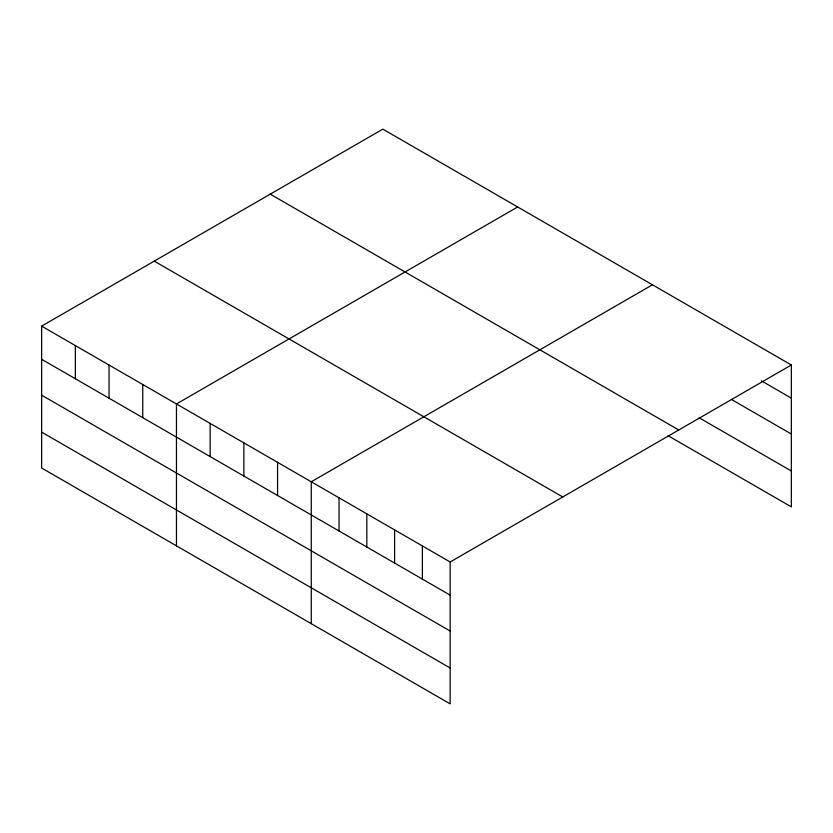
<?xml version="1.0" encoding="UTF-8"?>
<svg xmlns="http://www.w3.org/2000/svg" width="833" height="833" viewBox="0 0 833 833"><rect width="100%" height="100%" fill="white"/><g stroke="black" fill="none" stroke-linecap="round" stroke-linejoin="round"><path stroke-width="1.25" d="M41.65 326.13L450.153 561.973L450.153 703.864L41.65 468.011L41.65 326.13L382.847 129.136L791.35 364.989L791.35 506.87L668.014 435.669M517.647 206.969L176.461 403.953L176.461 545.844M652.458 284.803L311.261 481.786L311.261 623.667M450.153 561.973L791.35 364.989M761.352 380.827L791.35 398.153M731.353 399.382L791.35 434.024M699.126 417.75L791.35 470.999M270.246 194.141L678.76 429.995M154.24 261.125L562.754 496.968M41.65 359.294L450.153 595.137M41.65 395.165L450.153 631.018M41.65 432.129L450.153 667.983M422.373 545.938L422.373 579.102M394.603 529.903L394.603 563.066M366.822 513.857L366.822 547.021M339.041 497.822L339.041 530.985M277.566 462.325L277.566 495.489M243.861 442.875L243.861 476.028M210.155 423.414L210.155 456.578M142.755 384.502L142.755 417.666M109.05 365.041L109.05 398.205M75.355 345.58L75.355 378.744"/></g></svg>
